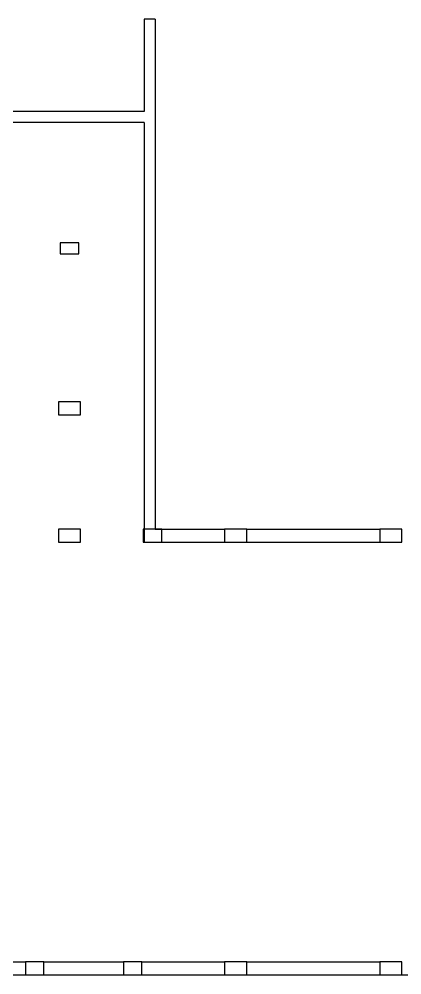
# Model space of a CAD drawing. Header units: metres. Extents: x -107920 to 223280, y -14950 to 38746.
# Drawn here: x 71135 to 91860, y -12950 to 38746 of the extents above; entities that cross this region are included whole.
import ezdxf

# ---------------------------------------------------------------- set-up
doc = ezdxf.new("R2010")
doc.units = ezdxf.units.M
for name, color, linetype in [('06A_结构柱', 4, 'Continuous'), ('07A_结构墙', 5, 'Continuous'), ('WALL', 5, 'Continuous')]:
    doc.layers.add(name, color=color, linetype=linetype)

msp = doc.modelspace()

# ---------------------------------------------------------------- linework, layer by layer
at = {"layer": '06A_结构柱'}
for p, q in [((74360, 26650, 0), (73360, 26650, 0)), ((73360, 26650, 0), (73360, 26050, 0)), ((74360, 26050, 0), (74360, 26650, 0)), ((73360, 26050, 0), (74360, 26050, 0)), ((74460, 18050, 0), (73260, 18050, 0)), ((73260, 18050, 0), (73260, 17350, 0)), ((74460, 17350, 0), (74460, 18050, 0)), ((73260, 17350, 0), (74460, 17350, 0)), ((74460, 11150, 0), (73260, 11150, 0)), ((73260, 11150, 0), (73260, 10450, 0)), ((74460, 10450, 0), (74460, 11150, 0)), ((78860, 11150, 0), (77860, 11150, 0)), ((77860, 11150, 0), (77860, 10450, 0)), ((78860, 10450, 0), (78860, 11150, 0)), ((83460, 11150), (82260, 11150)), ((82260, 11150), (82260, 10450)), ((83460, 11150, 0), (82260, 11150, 0)), ((82260, 11150, 0), (82260, 10450, 0)), ((83460, 10450), (83460, 11150)), ((83460, 10450, 0), (83460, 11150, 0)), ((91860, 11150), (90660, 11150)), ((90660, 11150), (90660, 10450)), ((91860, 11150, 0), (90660, 11150, 0)), ((90660, 11150, 0), (90660, 10450, 0)), ((91860, 10450, 0), (91860, 11150, 0)), ((73260, 10450, 0), (74460, 10450, 0)), ((77860, 10450, 0), (78860, 10450, 0)), ((82260, 10450), (83460, 10450)), ((82260, 10450, 0), (83460, 10450, 0)), ((90660, 10450), (91860, 10450)), ((90660, 10450, 0), (91860, 10450, 0)), ((72480, -12250), (71480, -12250)), ((71480, -12250), (71480, -12950)), ((72480, -12950), (72480, -12250)), ((77780, -12250), (76780, -12250)), ((76780, -12250), (76780, -12950)), ((77780, -12950), (77780, -12250)), ((83460, -12250), (82260, -12250)), ((82260, -12250), (82260, -12950)), ((83460, -12950), (83460, -12250)), ((91860, -12250), (90660, -12250)), ((90660, -12250), (90660, -12950)), ((91860, -12950), (91860, -12250)), ((71480, -12950), (72480, -12950)), ((76780, -12950), (77780, -12950)), ((82260, -12950), (83460, -12950)), ((90660, -12950), (91860, -12950))]:
    msp.add_line(p, q, dxfattribs=at)
at = {"layer": '07A_结构墙'}
for p, q in [((77910, 38746), (77910, 33750)), ((78510, 38746), (77910, 38746)), ((78510, 38746), (78510, 33150)), ((77910, 33750), (55970, 33750)), ((77910, 33150), (55970, 33150)), ((77910, 33150), (77910, 10450)), ((78510, 33150), (78510, 11150))]:
    msp.add_line(p, q, dxfattribs=at)
at = {"layer": 'WALL'}
for p, q in [((78510, 11150), (82260, 11150)), ((83460, 11150), (90660, 11150)), ((77910, 10450), (82260, 10450)), ((83460, 10450), (90660, 10450)), ((63880, -12250), (71480, -12250)), ((72480, -12250), (76780, -12250)), ((77780, -12250), (82260, -12250)), ((83460, -12250), (90660, -12250)), ((63480, -12950), (71970, -12950)), ((71970, -12950), (77280, -12950)), ((77280, -12950), (82860, -12950)), ((82860, -12950), (91260, -12950)), ((91260, -12950), (99760, -12950))]:
    msp.add_line(p, q, dxfattribs=at)

doc.saveas('drawing.dxf')
